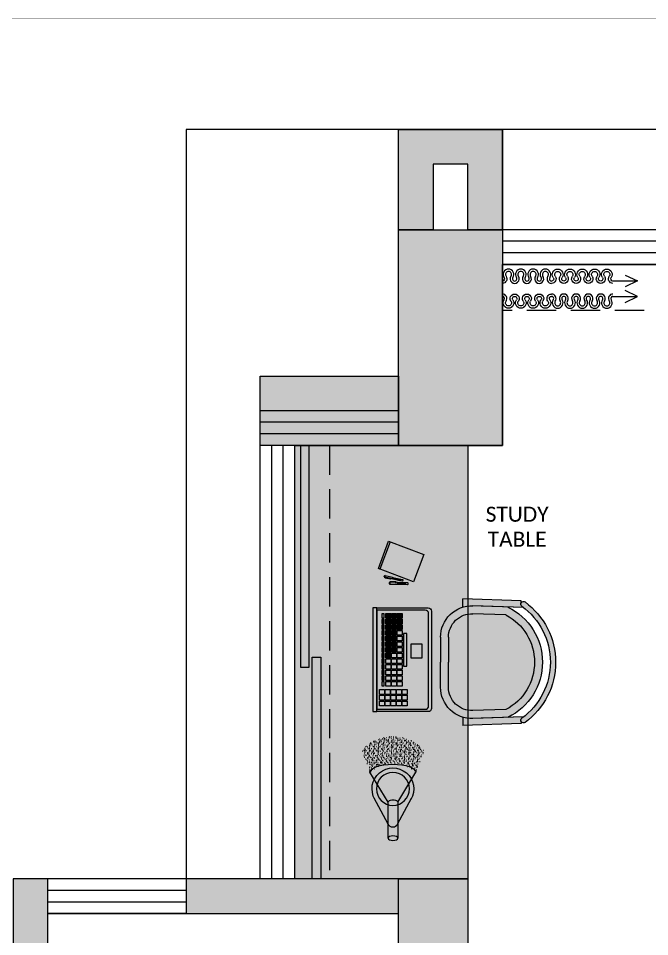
# Model space of a CAD drawing. Header units: millimetres. Extents: x 307301 to 459443, y -2888111 to -2805601.
# Drawn here: x 321456 to 324192, y -2809583 to -2805601 of the extents above; entities that cross this region are included whole.
import ezdxf

# ---------------------------------------------------------------- set-up
doc = ezdxf.new("R2010")
doc.units = ezdxf.units.MM
doc.header["$LTSCALE"] = 10
doc.header["$MEASUREMENT"] = 0
doc.linetypes.add('DASHED', pattern=[19.05, 12.7, -6.35])
doc.linetypes.add('HIDDEN', pattern=[9.525, 6.35, -3.175])
for name, color, linetype in [('BMA  furniture', 6, 'Continuous'), ('COL', 2, 'Continuous'), ('Furniture - Plan', 3, 'Continuous'), ('HATCH', 252, 'Continuous'), ('MCPL-BEAM', 2, 'DASHED'), ('PDA FURNITURE', 6, 'Continuous'), ('WALL - PDA', 1, 'Continuous')]:
    doc.layers.add(name, color=color, linetype=linetype)
for name, color, linetype, lineweight in [('Bma-Furniture Hatch', 6, 'Continuous', 9), ('COLUMN HATCH', 252, 'Continuous', 5), ('ELEV', 143, 'Continuous', 9), ('HATCH WALL', 8, 'Continuous', 0), ('TEXT', 6, 'Continuous', 5), ('WIN', 5, 'Continuous', 9)]:
    doc.layers.add(name, color=color, linetype=linetype, lineweight=lineweight)
doc.styles.add('ARIALNARROW', font='calibri.ttf')

# ---------------------------------------------------------------- blocks, each defined once
blk = doc.blocks.new('A$C9a3b0c70')
at = {"layer": 'COLUMN HATCH'}
h = blk.add_hatch(color=252, dxfattribs=at)
h.dxf.hatch_style = 1
h.paths.add_polyline_path([(18799.9, 26757.3), (18349.9, 26757.3), (18349.9, 25822.3), (18799.9, 25822.3)])
h.paths.add_polyline_path([(18649.9, 23942.3), (18349.9, 23942.3), (18349.9, 22692.3), (18649.9, 22692.3)])
h.paths.add_polyline_path([(18649.9, 21942.3), (18349.9, 21942.3), (18349.9, 19392.3), (18649.9, 19392.3)])
at = {"layer": 'HATCH WALL'}
for points in [[(18350, 26757.3), (18350, 27192.3), (18800, 27192.3), (18800, 26757.3), (18650, 26757.3), (18650, 27041.3), (18500, 27041.3), (18500, 26757.3)], [(18350, 25822.3), (17750, 25822.3), (17750, 26122.3), (18350, 26122.3)], [(16679.9, 23942.3), (16679.9, 21352.3), (16349.9, 21352.3), (16349.9, 21202.3), (16829.9, 21202.3), (16829.9, 23942.3)]]:
    blk.add_hatch(color=7, dxfattribs=at).paths.add_polyline_path(points)
at = {"layer": 'COL'}
for points in [[(18349.9, 26757.3), (18799.9, 26757.3), (18799.9, 25822.3), (18349.9, 25822.3)], [(18349.9, 23942.3), (18649.9, 23942.3), (18649.9, 22692.3), (18349.9, 22692.3)]]:
    blk.add_lwpolyline(points, close=True, dxfattribs=at)
at = {"layer": 'MCPL-BEAM', "color": 2, "linetype": 'DASHED', "ltscale": 10}
for p, q in [((18350.2, 26757.3), (18350.2, 27192.3)), ((18800.2, 26757.3), (18800.2, 27192.3))]:
    blk.add_line(p, q, dxfattribs=at)
at = {"layer": 'WALL - PDA'}
for points in [[(18350, 26757.3), (18350, 27192.3), (18800, 27192.3), (18800, 26757.3), (18650, 26757.3), (18650, 27041.3), (18500, 27041.3), (18500, 26757.3)], [(18350, 25822.3), (17750, 25822.3), (17750, 26122.3), (18350, 26122.3)], [(16679.9, 23942.3), (16679.9, 21352.3), (16349.9, 21352.3), (16349.9, 21202.3), (16829.9, 21202.3), (16829.9, 23942.3)]]:
    blk.add_lwpolyline(points, close=True, dxfattribs=at)
blk = doc.blocks.new('A$C3F2B00B6')
at = {"color": 3}
for p, q in [((0, 119), (0, 0)), ((-29, 59.8), (0, 0)), ((0, 0), (29, 59.8))]:
    blk.add_line(p, q, dxfattribs=at)
at = {"color": 3, "extrusion": (0, 0, -1)}
for centre, major_axis, start_param, end_param in [((-31.5, 624.7), (18.4, 18.4), 3.927048, 6.113388), ((-31.5, 624.7), (-18.4, 18.4), 3.311504, 5.497844), ((-31.5, 624.7), (10.3, 10.3), 3.927048, 6.113388), ((-31.5, 624.7), (10.3, 10.3), 1.740708, 3.927048), ((-31.5, 565.2), (-18.4, 18.4), 5.49773, 7.68407), ((-31.5, 565.2), (-10.3, 10.3), 5.49773, 7.68407), ((-10.4, 595), (15.4, 15.4), -1.400999, 2.971681), ((-10.4, 595), (7.38, 7.38), -1.400999, 2.971681), ((-31.5, 565.2), (-18.4, 18.4), 3.31139, 5.49773), ((-31.5, 565.2), (10.3, 10.3), 1.740594, 3.926934), ((-10.4, 535.5), (-15.4, 15.4), 0.169798, 4.542478), ((-10.4, 535.5), (-7.38, 7.38), 0.169798, 4.542478), ((-31.5, 505.7), (-18.4, 18.4), 5.49773, 7.68407), ((-31.5, 505.7), (18.4, 18.4), 1.740594, 3.926934), ((-31.5, 505.7), (-10.3, 10.3), 5.49773, 7.68407), ((-31.5, 505.7), (-10.3, 10.3), 3.31139, 5.49773), ((-10.4, 476), (-15.4, 15.4), 0.169798, 4.542478), ((-31.5, 446.2), (-18.4, 18.4), 5.49773, 7.68407), ((-31.5, 446.2), (-18.4, 18.4), 3.31139, 5.49773), ((-31.5, 446.2), (-10.3, 10.3), 5.49773, 7.68407), ((-31.5, 446.2), (10.3, 10.3), 1.740594, 3.926934), ((-10.4, 476), (7.38, 7.38), -1.400999, 2.971681), ((-10.4, 416.5), (-15.4, 15.4), 0.169798, 2.356138), ((-10.4, 416.5), (7.38, 7.38), -1.400999, 0.785341)]:
    blk.add_ellipse(centre, major_axis=major_axis, ratio=1, start_param=start_param, end_param=end_param, dxfattribs=at)
at = {"color": 3}
for centre, major_axis, start_param, end_param in [((-10.4, 654.5), (-15.4, 15.4), 1.740594, 3.926934), ((-10.4, 654.5), (-7.38, 7.38), 1.740594, 3.926934), ((-31.5, 386.7), (18.4, 18.4), 0.169798, 2.356138), ((-31.5, 386.7), (10.3, 10.3), 0.169798, 2.356138), ((-10.4, 416.5), (15.4, 15.4), 3.31139, 5.49773), ((-10.4, 416.5), (-7.38, 7.38), 1.740594, 3.926934), ((-31.5, 386.7), (18.4, 18.4), 2.356138, 4.542478), ((-31.5, 386.7), (10.3, 10.3), 2.356138, 4.542478), ((-10.4, 357), (15.4, 15.4), 3.31139, 7.68407), ((-10.4, 357), (7.38, 7.38), 3.31139, 7.68407), ((-31.5, 327.2), (-18.4, 18.4), -1.400999, 0.785341), ((-31.5, 327.2), (18.4, 18.4), 2.356138, 4.542478), ((-31.5, 327.2), (10.3, 10.3), 0.169798, 2.356138), ((-31.5, 327.2), (10.3, 10.3), 2.356138, 4.542478), ((-10.4, 297.5), (15.4, 15.4), 3.31139, 7.68407), ((-31.5, 267.7), (18.4, 18.4), 0.169798, 2.356138), ((-31.5, 267.7), (-18.4, 18.4), 0.785341, 2.971681), ((-31.5, 267.7), (-10.3, 10.3), -1.400999, 0.785341), ((-31.5, 267.7), (-10.3, 10.3), 0.785341, 2.971681), ((-10.4, 297.5), (-7.38, 7.38), 1.740594, 6.113274), ((-31.5, 208.2), (18.4, 18.4), 0.169911, 2.356251), ((-31.5, 208.2), (10.3, 10.3), 0.169911, 2.356251), ((-10.4, 238), (-15.4, 15.4), 1.740594, 6.113274), ((-10.4, 238), (-7.38, 7.38), 1.740594, 6.113274), ((-31.5, 208.2), (-18.4, 18.4), 0.785455, 2.971795), ((-31.5, 208.2), (-10.3, 10.3), 0.785455, 2.971795), ((-10.4, 178.5), (15.4, 15.4), 3.311504, 7.684184), ((-10.4, 178.5), (7.38, 7.38), 3.311504, 7.684184), ((-31.5, 148.7), (-18.4, 18.4), -1.400885, 0.785455), ((-31.5, 148.7), (18.4, 18.4), 2.356251, 4.542591), ((-31.5, 148.7), (10.3, 10.3), 0.169911, 2.356251), ((-31.5, 148.7), (10.3, 10.3), 2.356251, 4.542591), ((-10.4, 119), (-15.4, 15.4), 3.926991, 6.113388), ((-10.4, 119), (7.38, 7.38), 5.497787, 7.684184)]:
    blk.add_ellipse(centre, major_axis=major_axis, ratio=1, start_param=start_param, end_param=end_param, dxfattribs=at)
blk = doc.blocks.new('rrr')
at = {"color": 6, "ltscale": 5}
for p, q in [((-30741.8, -112867), (-30462.5, -112857.3)), ((-30462.5, -112897.4), (-30462.5, -112857.3)), ((-30753.9, -112899.4), (-30511.2, -112891)), ((-30753.9, -112899.4), (-30550.5, -112892.4)), ((-30741.5, -112877), (-30741.8, -112867)), ((-30668.8, -112934.5), (-30508.8, -112929)), ((-30394, -113041), (-30394, -113160.7)), ((-30356, -113041), (-30356, -113160.7)), ((-30394, -113280.4), (-30394, -113160.7)), ((-30356, -113280.4), (-30356, -113160.7)), ((-30668.8, -113386.9), (-30508.8, -113392.4)), ((-30753.9, -113421.9), (-30511.2, -113430.3)), ((-30753.9, -113421.9), (-30550.5, -113429)), ((-30462.5, -113423.9), (-30462.5, -113464)), ((-30741.5, -113444.4), (-30741.8, -113454.4)), ((-30741.8, -113454.4), (-30462.5, -113464))]:
    blk.add_line(p, q, dxfattribs=at)
for centre, radius, start, end in [((-30549.6, -113160.7), 356.7, 126.1477, 180), ((-30549.6, -113160.7), 331.7, 126.1477, 180), ((-30549.6, -113160.7), 293.7, 116.0342, 180), ((-30752.6, -112882.8), 12.5, 306.1477, 126.1477), ((-30506, -113041), 150, 0, 91.9784), ((-30549.6, -113160.7), 255.7, 117.7889, 180), ((-30506, -113041), 112, 0, 91.9784), ((-30549.6, -113160.7), 356.7, 180, 233.8523), ((-30549.6, -113160.7), 331.7, 180, 233.8523), ((-30549.6, -113160.7), 293.7, 180, 243.9658), ((-30549.6, -113160.7), 255.7, 180, 242.2111), ((-30506, -113280.4), 150, 268.0216, 0), ((-30506, -113280.4), 112, 268.0216, 0), ((-30752.6, -113438.6), 12.5, 233.8523, 53.8523)]:
    blk.add_arc(centre, radius, start, end, dxfattribs=at)
blk = doc.blocks.new('xdhfufuft')
at = {"layer": 'BMA  furniture', "ltscale": 5, "true_color": 0xffffff}
h = blk.add_hatch(color=7, dxfattribs=at)
h.dxf.hatch_style = 1
h.paths.add_polyline_path([(1276066.1, -233799, 0.424364), (1276202, -233658.4), (1276196.7, -233506.7, 0.286587), (1275957.5, -233357.3, 0.286584), (1275718.3, -233506.7), (1275714.3, -233622.8), (1275713.1, -233658.4, 0.424364), (1275849, -233799), (1275957.5, -233799)])
h.paths.add_polyline_path([(1276162.6, -233515.5), (1276167.6, -233660.5, -0.421597), (1276066.1, -233764.6), (1275957.5, -233764.6), (1275849, -233764.6, -0.421597), (1275747.5, -233660.5), (1275752.5, -233515.5, -0.278317), (1275957.5, -233391.8, -0.278317)], flags=16)
h.paths.add_polyline_path([(1276200.3, -233446.2, 1), (1276218.6, -233432.8, 0.239397), (1275957.5, -233300.2, 0.239397), (1275696.4, -233432.8, 1), (1275714.7, -233446.2, -0.239397), (1275957.5, -233322.9, -0.239397)])
h = blk.add_hatch(color=7, dxfattribs=at)
h.dxf.hatch_style = 1
h.paths.add_polyline_path([(1275957.5, -233764.6), (1276066.1, -233764.6, 0.421597), (1276167.6, -233660.5), (1276162.6, -233515.5, 0.278317), (1275957.5, -233391.8, 0.278317), (1275752.5, -233515.5), (1275747.5, -233660.5, 0.421597), (1275849, -233764.6)])
h = blk.add_hatch(color=7, dxfattribs=at)
h.dxf.hatch_style = 1
h.paths.add_polyline_path([(1276232.5, -233702.5), (1276223.8, -233449.3), (1276214.7, -233449.6, -0.371469), (1276200.3, -233446.2, 0.008196), (1276194.4, -233438.4), (1276200.7, -233622.8), (1276202, -233658.3, -0.082522), (1276196.2, -233702.5)])
h.paths.add_polyline_path([(1275718.8, -233702.5, -0.08247), (1275713.1, -233658.4), (1275720.7, -233438.4, 0.008196), (1275714.7, -233446.2, -0.371469), (1275700.3, -233449.6), (1275691.3, -233449.3), (1275682.5, -233702.5)])
at = {"layer": 'BMA  furniture', "color": 6, "xscale": 0.9065915941175736, "yscale": 0.9065915941175736, "zscale": 0.9065915941175736, "rotation": 270}
blk.add_blockref('rrr', (1378548, -261319.6), dxfattribs=at)
blk = doc.blocks.new('*U81')
blk.add_lwpolyline([(-9, 5.2), (9, 5.2), (9, -5.2), (-9, -5.2)], close=True)
blk = doc.blocks.new('*U82')
at = {"layer": 'Furniture - Plan', "color": 0, "linetype": 'ByBlock', "lineweight": -2, "transparency": 16777216}
for p in [(0, 0), (24.6, 0), (49.2, 0), (73.8, 0), (98.4, 0), (123, 0), (147.7, 0), (172.3, 0), (196.9, 0), (221.5, 0), (246.1, 0), (270.7, 0), (295.3, 0)]:
    blk.add_blockref('*U81', p, dxfattribs=at)
blk = doc.blocks.new('A$C751520DE')
at = {"ltscale": 5, "true_color": 0x8c8c8c}
h = blk.add_hatch(color=252, dxfattribs=at)
h.dxf.hatch_style = 1
h.paths.add_polyline_path([(88.4, 293.5), (42.6, 293.5), (42.6, 231.4), (88.4, 231.4)], flags=17)
h.paths.add_polyline_path([(105.6, 46), (105.6, 24.9), (126.7, 24.9), (126.7, 46)], flags=17)
h.paths.add_polyline_path([(130.2, 46), (130.2, 24.9), (151.3, 24.9), (151.3, 46)], flags=17)
h.paths.add_polyline_path([(154.9, 46), (154.9, 24.9), (175.9, 24.9), (175.9, 46)], flags=17)
h.paths.add_polyline_path([(179.5, 46), (179.5, 24.9), (200.6, 24.9), (200.6, 46)], flags=17)
h.paths.add_polyline_path([(204.1, 46), (204.1, 24.9), (225.2, 24.9), (225.2, 46)], flags=17)
h.paths.add_polyline_path([(105.6, 70.7), (105.6, 49.6), (126.7, 49.6), (126.7, 70.7)], flags=17)
h.paths.add_polyline_path([(130.2, 70.7), (130.2, 49.6), (151.3, 49.6), (151.3, 70.7)], flags=17)
h.paths.add_polyline_path([(154.9, 70.7), (154.9, 49.6), (175.9, 49.6), (175.9, 70.7)], flags=17)
h.paths.add_polyline_path([(179.5, 70.7), (179.5, 49.6), (200.6, 49.6), (200.6, 70.7)], flags=17)
h.paths.add_polyline_path([(204.1, 70.7), (204.1, 49.6), (225.2, 49.6), (225.2, 70.7)], flags=17)
h.paths.add_polyline_path([(105.6, 95.3), (105.6, 74.2), (126.7, 74.2), (126.7, 95.3)], flags=17)
h.paths.add_polyline_path([(130.2, 95.3), (130.2, 74.2), (151.3, 74.2), (151.3, 95.3)], flags=17)
h.paths.add_polyline_path([(154.9, 95.3), (154.9, 74.2), (175.9, 74.2), (175.9, 95.3)], flags=17)
h.paths.add_polyline_path([(179.5, 95.3), (179.5, 74.2), (200.6, 74.2), (200.6, 95.3)], flags=17)
h.paths.add_polyline_path([(204.1, 95.3), (204.1, 74.2), (225.2, 74.2), (225.2, 95.3)], flags=17)
h.paths.add_polyline_path([(127.2, 130.8), (127.2, 109.7), (148.3, 109.7), (148.3, 130.8)], flags=17)
h.paths.add_polyline_path([(151.8, 130.8), (151.8, 109.7), (172.9, 109.7), (172.9, 130.8)], flags=17)
h.paths.add_polyline_path([(176.4, 130.8), (176.4, 109.7), (197.5, 109.7), (197.5, 130.8)], flags=17)
h.paths.add_polyline_path([(127.2, 155.4), (127.2, 134.3), (148.3, 134.3), (148.3, 155.4)], flags=17)
h.paths.add_polyline_path([(151.8, 155.4), (151.8, 134.3), (172.9, 134.3), (172.9, 155.4)], flags=17)
h.paths.add_polyline_path([(176.4, 155.4), (176.4, 134.3), (197.5, 134.3), (197.5, 155.4)], flags=17)
h.paths.add_polyline_path([(127.2, 180), (127.2, 158.9), (148.3, 158.9), (148.3, 180)], flags=17)
h.paths.add_polyline_path([(151.8, 180), (151.8, 158.9), (172.9, 158.9), (172.9, 180)], flags=17)
h.paths.add_polyline_path([(176.4, 180), (176.4, 158.9), (197.5, 158.9), (197.5, 180)], flags=17)
h.paths.add_polyline_path([(127.2, 204.6), (127.2, 183.5), (148.3, 183.5), (148.3, 204.6)], flags=17)
h.paths.add_polyline_path([(151.8, 204.6), (151.8, 183.5), (172.9, 183.5), (172.9, 204.6)], flags=17)
h.paths.add_polyline_path([(176.4, 204.6), (176.4, 183.5), (197.5, 183.5), (197.5, 204.6)], flags=17)
h.paths.add_polyline_path([(127.2, 229.2), (127.2, 208.1), (148.3, 208.1), (148.3, 229.2)], flags=17)
h.paths.add_polyline_path([(151.8, 229.2), (151.8, 208.1), (172.9, 208.1), (172.9, 229.2)], flags=17)
h.paths.add_polyline_path([(176.4, 229.2), (176.4, 208.1), (197.5, 208.1), (197.5, 229.2)], flags=17)
h.paths.add_polyline_path([(127.2, 253.8), (127.2, 232.7), (148.3, 232.7), (148.3, 253.8)], flags=17)
h.paths.add_polyline_path([(151.8, 253.8), (151.8, 232.7), (172.9, 232.7), (172.9, 253.8)], flags=17)
h.paths.add_polyline_path([(176.4, 253.8), (176.4, 232.7), (197.5, 232.7), (197.5, 253.8)], flags=17)
h.paths.add_polyline_path([(127.2, 278.4), (127.2, 257.3), (148.3, 257.3), (148.3, 278.4)], flags=17)
h.paths.add_polyline_path([(151.8, 278.4), (151.8, 257.3), (172.9, 257.3), (172.9, 278.4)], flags=17)
h.paths.add_polyline_path([(127.2, 303), (127.2, 281.9), (148.3, 281.9), (148.3, 303)], flags=17)
h.paths.add_polyline_path([(151.8, 303), (151.8, 281.9), (172.9, 281.9), (172.9, 303)], flags=17)
h.paths.add_polyline_path([(127.2, 327.6), (127.2, 306.6), (148.3, 306.6), (148.3, 327.6)], flags=17)
h.paths.add_polyline_path([(151.8, 327.6), (151.8, 306.6), (172.9, 306.6), (172.9, 327.6)], flags=17)
h.paths.add_polyline_path([(127.2, 352.3), (127.2, 331.2), (148.3, 331.2), (148.3, 352.3)], flags=17)
h.paths.add_polyline_path([(151.8, 352.3), (151.8, 331.2), (172.9, 331.2), (172.9, 352.3)], flags=17)
h.paths.add_polyline_path([(127.2, 376.9), (127.2, 355.8), (148.3, 355.8), (148.3, 376.9)], flags=17)
h.paths.add_polyline_path([(127.2, 401.5), (127.2, 380.4), (148.3, 380.4), (148.3, 401.5)], flags=17)
h.paths.add_polyline_path([(127.2, 426.1), (127.2, 405), (148.3, 405), (148.3, 426.1)], flags=17)
h.paths.add_polyline_path([(121.2, 339.4), (121.2, 196.4), (107.4, 196.4), (107.4, 339.4)], flags=17)
edge = h.paths.add_edge_path()
edge.add_arc((235.7, 435.9), 14.1, 84.4291, 90)
edge.add_line((235.7, 450), (14.1, 450))
edge.add_arc((14.1, 435.9), 14.1, 90, 180)
edge.add_line((0, 435.9), (0, 14.1))
edge.add_arc((14.1, 14.1), 14.1, 180, 270)
edge.add_line((14.1, 0), (235.7, 0))
edge.add_arc((235.7, 14.1), 14.1, 270, 275.5709)
h = blk.add_hatch(color=252, dxfattribs=at)
h.dxf.hatch_style = 1
h.paths.add_polyline_path([(0, 14.1, 0.414214), (14.1, 0), (235.7, 0, 0.024312), (237.1, 0.1), (237.1, 10), (27, 10, -0.414214), (12.7, 24.3), (12.7, 425.7, -0.414214), (27, 440), (237.1, 440), (237.1, 449.9, 0.024312), (235.7, 450), (14.1, 450, 0.414214), (0, 435.9)])
h = blk.add_hatch(color=252, dxfattribs=at)
h.dxf.hatch_style = 1
h.paths.add_polyline_path([(88.4, 293.5), (42.6, 293.5), (42.6, 231.4), (88.4, 231.4)], flags=16)
h.paths.add_polyline_path([(105.6, 46), (105.6, 24.9), (126.7, 24.9), (126.7, 46)], flags=16)
h.paths.add_polyline_path([(130.2, 46), (130.2, 24.9), (151.3, 24.9), (151.3, 46)], flags=16)
h.paths.add_polyline_path([(154.9, 46), (154.9, 24.9), (175.9, 24.9), (175.9, 46)], flags=16)
h.paths.add_polyline_path([(179.5, 46), (179.5, 24.9), (200.6, 24.9), (200.6, 46)], flags=16)
h.paths.add_polyline_path([(204.1, 46), (204.1, 24.9), (225.2, 24.9), (225.2, 46)], flags=16)
h.paths.add_polyline_path([(105.6, 70.7), (105.6, 49.6), (126.7, 49.6), (126.7, 70.7)], flags=16)
h.paths.add_polyline_path([(130.2, 70.7), (130.2, 49.6), (151.3, 49.6), (151.3, 70.7)], flags=16)
h.paths.add_polyline_path([(154.9, 70.7), (154.9, 49.6), (175.9, 49.6), (175.9, 70.7)], flags=16)
h.paths.add_polyline_path([(179.5, 70.7), (179.5, 49.6), (200.6, 49.6), (200.6, 70.7)], flags=16)
h.paths.add_polyline_path([(204.1, 70.7), (204.1, 49.6), (225.2, 49.6), (225.2, 70.7)], flags=16)
h.paths.add_polyline_path([(105.6, 95.3), (105.6, 74.2), (126.7, 74.2), (126.7, 95.3)], flags=16)
h.paths.add_polyline_path([(130.2, 95.3), (130.2, 74.2), (151.3, 74.2), (151.3, 95.3)], flags=16)
h.paths.add_polyline_path([(154.9, 95.3), (154.9, 74.2), (175.9, 74.2), (175.9, 95.3)], flags=16)
h.paths.add_polyline_path([(179.5, 95.3), (179.5, 74.2), (200.6, 74.2), (200.6, 95.3)], flags=16)
h.paths.add_polyline_path([(204.1, 95.3), (204.1, 74.2), (225.2, 74.2), (225.2, 95.3)], flags=16)
h.paths.add_polyline_path([(127.2, 130.8), (127.2, 109.7), (148.3, 109.7), (148.3, 130.8)], flags=16)
h.paths.add_polyline_path([(151.8, 130.8), (151.8, 109.7), (172.9, 109.7), (172.9, 130.8)], flags=16)
h.paths.add_polyline_path([(176.4, 130.8), (176.4, 109.7), (197.5, 109.7), (197.5, 130.8)], flags=16)
h.paths.add_polyline_path([(127.2, 155.4), (127.2, 134.3), (148.3, 134.3), (148.3, 155.4)], flags=16)
h.paths.add_polyline_path([(151.8, 155.4), (151.8, 134.3), (172.9, 134.3), (172.9, 155.4)], flags=16)
h.paths.add_polyline_path([(176.4, 155.4), (176.4, 134.3), (197.5, 134.3), (197.5, 155.4)], flags=16)
h.paths.add_polyline_path([(127.2, 180), (127.2, 158.9), (148.3, 158.9), (148.3, 180)], flags=16)
h.paths.add_polyline_path([(151.8, 180), (151.8, 158.9), (172.9, 158.9), (172.9, 180)], flags=16)
h.paths.add_polyline_path([(176.4, 180), (176.4, 158.9), (197.5, 158.9), (197.5, 180)], flags=16)
h.paths.add_polyline_path([(127.2, 204.6), (127.2, 183.5), (148.3, 183.5), (148.3, 204.6)], flags=16)
h.paths.add_polyline_path([(151.8, 204.6), (151.8, 183.5), (172.9, 183.5), (172.9, 204.6)], flags=16)
h.paths.add_polyline_path([(176.4, 204.6), (176.4, 183.5), (197.5, 183.5), (197.5, 204.6)], flags=16)
h.paths.add_polyline_path([(127.2, 229.2), (127.2, 208.1), (148.3, 208.1), (148.3, 229.2)], flags=16)
h.paths.add_polyline_path([(151.8, 229.2), (151.8, 208.1), (172.9, 208.1), (172.9, 229.2)], flags=16)
h.paths.add_polyline_path([(176.4, 229.2), (176.4, 208.1), (197.5, 208.1), (197.5, 229.2)], flags=16)
h.paths.add_polyline_path([(127.2, 253.8), (127.2, 232.7), (148.3, 232.7), (148.3, 253.8)], flags=16)
h.paths.add_polyline_path([(151.8, 253.8), (151.8, 232.7), (172.9, 232.7), (172.9, 253.8)], flags=16)
h.paths.add_polyline_path([(176.4, 253.8), (176.4, 232.7), (197.5, 232.7), (197.5, 253.8)], flags=16)
h.paths.add_polyline_path([(127.2, 278.4), (127.2, 257.3), (148.3, 257.3), (148.3, 278.4)], flags=16)
h.paths.add_polyline_path([(151.8, 278.4), (151.8, 257.3), (172.9, 257.3), (172.9, 278.4)], flags=16)
h.paths.add_polyline_path([(127.2, 303), (127.2, 281.9), (148.3, 281.9), (148.3, 303)], flags=16)
h.paths.add_polyline_path([(151.8, 303), (151.8, 281.9), (172.9, 281.9), (172.9, 303)], flags=16)
h.paths.add_polyline_path([(127.2, 327.6), (127.2, 306.6), (148.3, 306.6), (148.3, 327.6)], flags=16)
h.paths.add_polyline_path([(151.8, 327.6), (151.8, 306.6), (172.9, 306.6), (172.9, 327.6)], flags=16)
h.paths.add_polyline_path([(127.2, 352.3), (127.2, 331.2), (148.3, 331.2), (148.3, 352.3)], flags=16)
h.paths.add_polyline_path([(151.8, 352.3), (151.8, 331.2), (172.9, 331.2), (172.9, 352.3)], flags=16)
h.paths.add_polyline_path([(127.2, 376.9), (127.2, 355.8), (148.3, 355.8), (148.3, 376.9)], flags=16)
h.paths.add_polyline_path([(127.2, 401.5), (127.2, 380.4), (148.3, 380.4), (148.3, 401.5)], flags=16)
h.paths.add_polyline_path([(127.2, 426.1), (127.2, 405), (148.3, 405), (148.3, 426.1)], flags=16)
h.paths.add_polyline_path([(121.2, 339.4), (121.2, 196.4), (107.4, 196.4), (107.4, 339.4)], flags=16)
edge = h.paths.add_edge_path()
edge.add_line((237.1, 440), (237.1, 10))
edge.add_line((237.1, 10), (27, 10))
edge.add_arc((27, 24.3), 14.3, 180, 270, ccw=False)
edge.add_line((12.7, 24.3), (12.7, 425.7))
edge.add_arc((27, 425.7), 14.3, 90, 180, ccw=False)
edge.add_line((27, 440), (237.1, 440))
at = {"ltscale": 5, "true_color": 0x3d3d3d}
h = blk.add_hatch(color=250, dxfattribs=at)
h.dxf.hatch_style = 1
h.paths.add_polyline_path([(237.1, 450), (254.6, 450), (254.6, 0), (237.1, 0)])
h.paths.add_polyline_path([(204.1, 70.7), (204.1, 49.6), (225.2, 49.6), (225.2, 70.7)])
h.paths.add_polyline_path([(204.1, 95.3), (204.1, 74.2), (225.2, 74.2), (225.2, 95.3)])
h.paths.add_polyline_path([(176.4, 180), (176.4, 158.9), (197.5, 158.9), (197.5, 180)])
h.paths.add_polyline_path([(176.4, 204.6), (176.4, 183.5), (197.5, 183.5), (197.5, 204.6)])
h.paths.add_polyline_path([(176.4, 229.2), (176.4, 208.1), (197.5, 208.1), (197.5, 229.2)])
h.paths.add_polyline_path([(176.4, 253.8), (176.4, 232.7), (197.5, 232.7), (197.5, 253.8)])
h.paths.add_polyline_path([(151.8, 278.4), (151.8, 257.3), (172.9, 257.3), (172.9, 278.4)])
h.paths.add_polyline_path([(151.8, 303), (151.8, 281.9), (172.9, 281.9), (172.9, 303)])
h.paths.add_polyline_path([(151.8, 327.6), (151.8, 306.6), (172.9, 306.6), (172.9, 327.6)])
h.paths.add_polyline_path([(151.8, 352.3), (151.8, 331.2), (172.9, 331.2), (172.9, 352.3)])
h.paths.add_polyline_path([(127.2, 376.9), (127.2, 355.8), (148.3, 355.8), (148.3, 376.9)])
h.paths.add_polyline_path([(127.2, 401.5), (127.2, 380.4), (148.3, 380.4), (148.3, 401.5)])
h.paths.add_polyline_path([(127.2, 426.1), (127.2, 405), (148.3, 405), (148.3, 426.1)])
at = {"ltscale": 5, "true_color": 0x8c8c8c}
h = blk.add_hatch(color=252, dxfattribs=at)
h.dxf.hatch_style = 1
h.paths.add_polyline_path([(127.2, 426.1), (127.2, 405), (148.3, 405), (148.3, 426.1)])
h.paths.add_polyline_path([(151.8, 426.1), (151.8, 405), (172.9, 405), (172.9, 426.1)])
h = blk.add_hatch(color=252, dxfattribs=at)
h.dxf.hatch_style = 1
h.paths.add_polyline_path([(127.2, 401.5), (127.2, 380.4), (148.3, 380.4), (148.3, 401.5)])
h.paths.add_polyline_path([(151.8, 401.5), (151.8, 380.4), (172.9, 380.4), (172.9, 401.5)])
h = blk.add_hatch(color=252, dxfattribs=at)
h.dxf.hatch_style = 1
h.paths.add_polyline_path([(176.4, 426.1), (176.4, 405), (197.5, 405), (197.5, 426.1)])
h = blk.add_hatch(color=252, dxfattribs=at)
h.dxf.hatch_style = 1
h.paths.add_polyline_path([(176.4, 401.5), (176.4, 380.4), (197.5, 380.4), (197.5, 401.5)])
h = blk.add_hatch(color=252, dxfattribs=at)
h.dxf.hatch_style = 1
h.paths.add_polyline_path([(215.9, 424.5), (215.9, 406.6), (205.5, 406.6), (205.5, 424.5)])
h.paths.add_polyline_path([(215.9, 399.9), (215.9, 382), (205.5, 382), (205.5, 399.9)])
h.paths.add_polyline_path([(215.9, 375.3), (215.9, 357.4), (205.5, 357.4), (205.5, 375.3)])
h.paths.add_polyline_path([(215.9, 350.7), (215.9, 332.7), (205.5, 332.7), (205.5, 350.7)])
h.paths.add_polyline_path([(215.9, 326.1), (215.9, 308.1), (205.5, 308.1), (205.5, 326.1)])
h.paths.add_polyline_path([(215.9, 301.5), (215.9, 283.5), (205.5, 283.5), (205.5, 301.5)])
h.paths.add_polyline_path([(215.9, 276.9), (215.9, 258.9), (205.5, 258.9), (205.5, 276.9)])
h.paths.add_polyline_path([(215.9, 252.2), (215.9, 234.3), (205.5, 234.3), (205.5, 252.2)])
h.paths.add_polyline_path([(215.9, 227.6), (215.9, 209.7), (205.5, 209.7), (205.5, 227.6)])
h.paths.add_polyline_path([(215.9, 203), (215.9, 185.1), (205.5, 185.1), (205.5, 203)])
h.paths.add_polyline_path([(215.9, 178.4), (215.9, 160.5), (205.5, 160.5), (205.5, 178.4)])
h.paths.add_polyline_path([(215.9, 153.8), (215.9, 135.9), (205.5, 135.9), (205.5, 153.8)])
h.paths.add_polyline_path([(215.9, 129.2), (215.9, 111.3), (205.5, 111.3), (205.5, 129.2)])
h = blk.add_hatch(color=252, dxfattribs=at)
h.dxf.hatch_style = 1
h.paths.add_polyline_path([(215.9, 399.9), (215.9, 382), (205.5, 382), (205.5, 399.9)], flags=17)
h = blk.add_hatch(color=252, dxfattribs=at)
h.dxf.hatch_style = 1
h.paths.add_polyline_path([(151.8, 352.3), (151.8, 331.2), (172.9, 331.2), (172.9, 352.3)])
h.paths.add_polyline_path([(127.2, 376.9), (127.2, 355.8), (148.3, 355.8), (148.3, 376.9)])
h.paths.add_polyline_path([(151.8, 376.9), (151.8, 355.8), (172.9, 355.8), (172.9, 376.9)])
h = blk.add_hatch(color=252, dxfattribs=at)
h.dxf.hatch_style = 1
h.paths.add_polyline_path([(176.4, 376.9), (176.4, 355.8), (197.5, 355.8), (197.5, 376.9)])
h = blk.add_hatch(color=252, dxfattribs=at)
h.dxf.hatch_style = 1
h.paths.add_polyline_path([(215.9, 375.3), (215.9, 357.4), (205.5, 357.4), (205.5, 375.3)], flags=17)
h = blk.add_hatch(color=252, dxfattribs=at)
h.dxf.hatch_style = 1
h.paths.add_polyline_path([(151.8, 352.3), (151.8, 331.2), (172.9, 331.2), (172.9, 352.3)])
h.paths.add_polyline_path([(176.4, 352.3), (176.4, 331.2), (197.5, 331.2), (197.5, 352.3)])
h = blk.add_hatch(color=252, dxfattribs=at)
h.dxf.hatch_style = 1
h.paths.add_polyline_path([(151.8, 327.6), (151.8, 306.6), (172.9, 306.6), (172.9, 327.6)])
h.paths.add_polyline_path([(176.4, 327.6), (176.4, 306.6), (197.5, 306.6), (197.5, 327.6)])
h = blk.add_hatch(color=252, dxfattribs=at)
h.dxf.hatch_style = 1
h.paths.add_polyline_path([(215.9, 350.7), (215.9, 332.7), (205.5, 332.7), (205.5, 350.7)], flags=17)
h = blk.add_hatch(color=252, dxfattribs=at)
h.dxf.hatch_style = 1
h.paths.add_polyline_path([(215.9, 326.1), (215.9, 308.1), (205.5, 308.1), (205.5, 326.1)], flags=17)
h = blk.add_hatch(color=252, dxfattribs=at)
h.dxf.hatch_style = 1
h.paths.add_polyline_path([(151.8, 303), (151.8, 281.9), (172.9, 281.9), (172.9, 303)])
h.paths.add_polyline_path([(176.4, 303), (176.4, 281.9), (197.5, 281.9), (197.5, 303)])
h = blk.add_hatch(color=252, dxfattribs=at)
h.dxf.hatch_style = 1
h.paths.add_polyline_path([(215.9, 301.5), (215.9, 283.5), (205.5, 283.5), (205.5, 301.5)], flags=17)
h = blk.add_hatch(color=252, dxfattribs=at)
h.dxf.hatch_style = 1
h.paths.add_polyline_path([(176.4, 253.8), (176.4, 232.7), (197.5, 232.7), (197.5, 253.8)])
h.paths.add_polyline_path([(151.8, 278.4), (151.8, 257.3), (172.9, 257.3), (172.9, 278.4)])
h.paths.add_polyline_path([(176.4, 278.4), (176.4, 257.3), (197.5, 257.3), (197.5, 278.4)])
h = blk.add_hatch(color=252, dxfattribs=at)
h.dxf.hatch_style = 1
h.paths.add_polyline_path([(215.9, 276.9), (215.9, 258.9), (205.5, 258.9), (205.5, 276.9)], flags=17)
h = blk.add_hatch(color=252, dxfattribs=at)
h.dxf.hatch_style = 1
h.paths.add_polyline_path([(215.9, 252.2), (215.9, 234.3), (205.5, 234.3), (205.5, 252.2)], flags=17)
h = blk.add_hatch(color=252, dxfattribs=at)
h.dxf.hatch_style = 1
h.paths.add_polyline_path([(215.9, 227.6), (215.9, 209.7), (205.5, 209.7), (205.5, 227.6)], flags=17)
h = blk.add_hatch(color=252, dxfattribs=at)
h.dxf.hatch_style = 1
h.paths.add_polyline_path([(215.9, 203), (215.9, 185.1), (205.5, 185.1), (205.5, 203)], flags=17)
h = blk.add_hatch(color=252, dxfattribs=at)
h.dxf.hatch_style = 1
h.paths.add_polyline_path([(215.9, 178.4), (215.9, 160.5), (205.5, 160.5), (205.5, 178.4)], flags=17)
h = blk.add_hatch(color=252, dxfattribs=at)
h.dxf.hatch_style = 1
h.paths.add_polyline_path([(215.9, 153.8), (215.9, 135.9), (205.5, 135.9), (205.5, 153.8)], flags=17)
at = {"layer": 'Furniture - Plan'}
blk.add_lwpolyline([(237.1, 449.9, 0.024312), (235.7, 450), (14.1, 450, 0.414214), (0, 435.9), (0, 14.1, 0.414214), (14.1, 0), (235.7, 0, 0.024312), (237.1, 0.1, 0.024312)], format="xyb", dxfattribs=at)
blk.add_lwpolyline([(237.1, 440), (237.1, 10), (27, 10, -0.414214), (12.7, 24.3), (12.7, 425.7, -0.414214), (27, 440)], format="xyb", close=True, dxfattribs=at)
at = {"layer": 'Furniture - Plan', "ltscale": 5}
blk.add_lwpolyline([(237.1, 450), (254.6, 450), (254.6, 0), (237.1, 0)], close=True, dxfattribs=at)
at = {"layer": 'Furniture - Plan'}
for points in [[(127.2, 426.1), (127.2, 405), (148.3, 405), (148.3, 426.1)], [(127.2, 401.5), (127.2, 380.4), (148.3, 380.4), (148.3, 401.5)], [(151.8, 426.1), (151.8, 405), (172.9, 405), (172.9, 426.1)], [(151.8, 401.5), (151.8, 380.4), (172.9, 380.4), (172.9, 401.5)], [(176.4, 426.1), (176.4, 405), (197.5, 405), (197.5, 426.1)], [(176.4, 401.5), (176.4, 380.4), (197.5, 380.4), (197.5, 401.5)], [(127.2, 376.9), (127.2, 355.8), (148.3, 355.8), (148.3, 376.9)], [(151.8, 376.9), (151.8, 355.8), (172.9, 355.8), (172.9, 376.9)], [(176.4, 376.9), (176.4, 355.8), (197.5, 355.8), (197.5, 376.9)], [(121.2, 339.4), (121.2, 196.4), (107.4, 196.4), (107.4, 339.4)], [(127.2, 352.3), (127.2, 331.2), (148.3, 331.2), (148.3, 352.3)], [(127.2, 327.6), (127.2, 306.6), (148.3, 306.6), (148.3, 327.6)], [(151.8, 352.3), (151.8, 331.2), (172.9, 331.2), (172.9, 352.3)], [(151.8, 327.6), (151.8, 306.6), (172.9, 306.6), (172.9, 327.6)], [(176.4, 352.3), (176.4, 331.2), (197.5, 331.2), (197.5, 352.3)], [(176.4, 327.6), (176.4, 306.6), (197.5, 306.6), (197.5, 327.6)], [(88.4, 293.5), (42.6, 293.5), (42.6, 231.4), (88.4, 231.4)], [(127.2, 303), (127.2, 281.9), (148.3, 281.9), (148.3, 303)], [(151.8, 303), (151.8, 281.9), (172.9, 281.9), (172.9, 303)], [(176.4, 303), (176.4, 281.9), (197.5, 281.9), (197.5, 303)], [(127.2, 278.4), (127.2, 257.3), (148.3, 257.3), (148.3, 278.4)], [(127.2, 253.8), (127.2, 232.7), (148.3, 232.7), (148.3, 253.8)], [(151.8, 278.4), (151.8, 257.3), (172.9, 257.3), (172.9, 278.4)], [(151.8, 253.8), (151.8, 232.7), (172.9, 232.7), (172.9, 253.8)], [(176.4, 278.4), (176.4, 257.3), (197.5, 257.3), (197.5, 278.4)], [(176.4, 253.8), (176.4, 232.7), (197.5, 232.7), (197.5, 253.8)], [(127.2, 229.2), (127.2, 208.1), (148.3, 208.1), (148.3, 229.2)], [(127.2, 204.6), (127.2, 183.5), (148.3, 183.5), (148.3, 204.6)], [(151.8, 229.2), (151.8, 208.1), (172.9, 208.1), (172.9, 229.2)], [(151.8, 204.6), (151.8, 183.5), (172.9, 183.5), (172.9, 204.6)], [(176.4, 229.2), (176.4, 208.1), (197.5, 208.1), (197.5, 229.2)], [(176.4, 204.6), (176.4, 183.5), (197.5, 183.5), (197.5, 204.6)], [(127.2, 180), (127.2, 158.9), (148.3, 158.9), (148.3, 180)], [(151.8, 180), (151.8, 158.9), (172.9, 158.9), (172.9, 180)], [(176.4, 180), (176.4, 158.9), (197.5, 158.9), (197.5, 180)], [(127.2, 155.4), (127.2, 134.3), (148.3, 134.3), (148.3, 155.4)], [(127.2, 130.8), (127.2, 109.7), (148.3, 109.7), (148.3, 130.8)], [(151.8, 155.4), (151.8, 134.3), (172.9, 134.3), (172.9, 155.4)], [(151.8, 130.8), (151.8, 109.7), (172.9, 109.7), (172.9, 130.8)], [(176.4, 155.4), (176.4, 134.3), (197.5, 134.3), (197.5, 155.4)], [(176.4, 130.8), (176.4, 109.7), (197.5, 109.7), (197.5, 130.8)], [(105.6, 95.3), (105.6, 74.2), (126.7, 74.2), (126.7, 95.3)], [(130.2, 95.3), (130.2, 74.2), (151.3, 74.2), (151.3, 95.3)], [(154.9, 95.3), (154.9, 74.2), (175.9, 74.2), (175.9, 95.3)], [(179.5, 95.3), (179.5, 74.2), (200.6, 74.2), (200.6, 95.3)], [(204.1, 95.3), (204.1, 74.2), (225.2, 74.2), (225.2, 95.3)], [(105.6, 70.7), (105.6, 49.6), (126.7, 49.6), (126.7, 70.7)], [(105.6, 46), (105.6, 24.9), (126.7, 24.9), (126.7, 46)], [(130.2, 70.7), (130.2, 49.6), (151.3, 49.6), (151.3, 70.7)], [(130.2, 46), (130.2, 24.9), (151.3, 24.9), (151.3, 46)], [(154.9, 70.7), (154.9, 49.6), (175.9, 49.6), (175.9, 70.7)], [(154.9, 46), (154.9, 24.9), (175.9, 24.9), (175.9, 46)], [(179.5, 70.7), (179.5, 49.6), (200.6, 49.6), (200.6, 70.7)], [(179.5, 46), (179.5, 24.9), (200.6, 24.9), (200.6, 46)], [(204.1, 70.7), (204.1, 49.6), (225.2, 49.6), (225.2, 70.7)], [(204.1, 46), (204.1, 24.9), (225.2, 24.9), (225.2, 46)]]:
    blk.add_lwpolyline(points, close=True, dxfattribs=at)
at = {"layer": 'Furniture - Plan', "rotation": 270}
blk.add_blockref('*U82', (210.7, 415.5), dxfattribs=at)
blk = doc.blocks.new('A$C2CE66FB7')
at = {"ltscale": 5}
h = blk.add_hatch(color=253, dxfattribs=at)
h.dxf.hatch_style = 1
h.set_gradient(color1=(158, 158, 158), one_color=1, tint=1, name='CYLINDER')
h.paths.add_polyline_path([(60.3, 20, 0.644565), (60.3, -20), (172.9, -80.9, 1.624267), (172.9, 80.9)])
h.paths.add_polyline_path([(285.3, 0, -1), (142.1, 0, -1)], flags=16)
at = {"layer": 'Furniture - Plan', "ltscale": 5, "true_color": 0x454545}
h = blk.add_hatch(color=250, dxfattribs=at)
h.dxf.hatch_style = 1
edge = h.paths.add_edge_path()
edge.add_ellipse((286.2, 0), major_axis=(0, 100), ratio=0.340626, start_angle=270, end_angle=360)
edge.add_line((286.2, 100), (156.3, 21))
edge.add_line((156.3, 21), (156.3, -21))
edge.add_line((156.3, -21), (286.2, -100))
edge.add_ellipse((286.2, 0), major_axis=(0, 100), ratio=0.340626, start_angle=180, end_angle=270)
h = blk.add_hatch(color=250, dxfattribs=at)
h.dxf.hatch_style = 1
h.paths.add_polyline_path([(0, 21), (-0.5, 21), (-0.9, 20.9), (-1.4, 20.8), (-1.8, 20.6), (-2.3, 20.4), (-2.7, 20.1), (-3.2, 19.8), (-3.6, 19.5), (-4, 19.1), (-4.5, 18.7), (-4.9, 18.2), (-5.3, 17.7), (-5.6, 17.1), (-6, 16.5), (-6.4, 15.9), (-6.7, 15.2), (-7, 14.5), (-7.4, 13.8), (-7.7, 13), (-7.9, 12.2), (-8.2, 11.4), (-8.4, 10.5), (-8.7, 9.6), (-8.9, 8.7), (-9, 7.8), (-9.2, 6.9), (-9.3, 5.9), (-9.5, 5), (-9.6, 4), (-9.6, 3), (-9.7, 2), (-9.7, 1), (-9.7, 0), (-9.7, -1), (-9.7, -2), (-9.6, -3), (-9.6, -4), (-9.5, -5), (-9.3, -5.9), (-9.2, -6.9), (-9, -7.8), (-8.9, -8.7), (-8.7, -9.6), (-8.4, -10.5), (-8.2, -11.4), (-7.9, -12.2), (-7.7, -13), (-7.4, -13.8), (-7, -14.5), (-6.7, -15.2), (-6.4, -15.9), (-6, -16.5), (-5.6, -17.1), (-5.3, -17.7), (-4.9, -18.2), (-4.5, -18.7), (-4, -19.1), (-3.6, -19.5), (-3.2, -19.8), (-2.7, -20.1), (-2.3, -20.4), (-1.8, -20.6), (-1.4, -20.8), (-0.9, -20.9), (-0.5, -21), (0, -21), (156.3, -21), (156.3, 21)])
at = {"layer": 'HATCH', "ltscale": 5}
h = blk.add_hatch(dxfattribs=at)
h.set_pattern_fill('AR-SAND', color=40, scale=7.54159, angle=180)
h.set_pattern_definition([(217.5, (941260.037, -9165796.534), (0.475070058, -14.531314204), [0, -11.463216276, 0, -12.820702414, 0, -12.25508319]), (187.5, (941260.037, -9165796.534), (-13.346929693, -21.28346757), [0, -6.184103517, 0, -10.331977828, 0, -3.959334569]), (147.5, (941269.313, -9165796.534), (-23.48558005, -0.04267826), [0, -3.770794828, 0, -13.57486138, 0, -17.72273569]), (137.5, (941269.313, -9165796.534), (-22.670973303, -6.61906896), [0, -1.885397414, 0, -8.899075793, 0, -10.181146035])])
edge = h.paths.add_edge_path()
edge.add_line((382.8, 137), (285.5, 99))
edge.add_arc((179.1, 0), 145.3, -42.9469, 42.9469, ccw=False)
edge.add_line((285.5, -99), (382.8, -137))
edge.add_arc((256.4, 0), 186.4, 312.6831, 407.3124)
at = {"layer": 'BMA  furniture', "ltscale": 3}
for p, q in [((60.3, 20), (172.9, 80.9)), ((60.3, -20), (172.9, -80.9))]:
    blk.add_line(p, q, dxfattribs=at)
for points in [[(156.3, 21), (286.2, 100)], [(156.3, 21), (0, 21)], [(0, -21), (156.3, -21)], [(156.3, -21), (286.2, -100)]]:
    blk.add_lwpolyline(points, dxfattribs=at)
blk.add_circle((213.7, 0), 71.6, dxfattribs=at)
for centre, radius, start, end in [((213.7, 0), 90.6, 239.6881, 120.3119), ((69.3, 0), 21.9, 114.3911, 245.6089)]:
    blk.add_arc(centre, radius, start, end, dxfattribs=at)
for centre, major_axis, ratio, start_param, end_param in [((286.2, 0), (0, 100), 0.340626, 3.141593, 6.283185), ((156.3, 0), (0, -21), 0.463566, 0, 3.141593)]:
    blk.add_ellipse(centre, major_axis=major_axis, ratio=ratio, start_param=start_param, end_param=end_param, dxfattribs=at)
blk.add_ellipse((0, 0), major_axis=(0, -21), ratio=0.463566, dxfattribs=at)
blk = doc.blocks.new('ST')
at = {"layer": 'Bma-Furniture Hatch', "true_color": 0xffffff}
h = blk.add_hatch(color=7, dxfattribs=at)
h.dxf.hatch_style = 1
h.paths.add_polyline_path([(323304.1, -2809332.9), (322554.1, -2809332.9), (322554.1, -2807452.9), (323304.1, -2807452.9)])
at = {"layer": 'PDA FURNITURE'}
for p, q in [((322941.9, -2808022.1), (322942.7, -2808018.7)), ((322945.4, -2808017.7), (322944, -2808024.2)), ((322944.3, -2808024.7), (322945.9, -2808017.4)), ((322976.6, -2808031.9), (322944.3, -2808024.7)), ((322945.9, -2808017.4), (322978.2, -2808024.6)), ((322965.7, -2808053.6), (322965.9, -2808047)), ((322966.3, -2808046.6), (322966.1, -2808054)), ((322999.4, -2808047.6), (322966.3, -2808046.6)), ((322978.4, -2808024.9), (322976.9, -2808031.7)), ((322999.4, -2808054.8), (322999.6, -2808047.8)), ((323014, -2808033), (323012.6, -2808039.5)), ((322963.4, -2808048.5), (322963.3, -2808052)), ((322966.1, -2808054), (322999.2, -2808055)), ((323035.9, -2808055.7), (323036.1, -2808049))]:
    blk.add_line(p, q, dxfattribs=at)
at = {"layer": 'PDA FURNITURE', "elevation": 0}
for points in [[(323304.1, -2809332.9), (322554.1, -2809332.9), (322554.1, -2807452.9), (323304.1, -2807452.9)], [(323113.7, -2807925.9), (323069.3, -2808043.9), (322916.6, -2807986.4), (322961, -2807868.4)], [(322967.9, -2807871), (322923.5, -2807989), (322916.6, -2807986.4), (322961, -2807868.4)]]:
    blk.add_lwpolyline(points, close=True, dxfattribs=at)
for points in [[(322944.7, -2808024.8, 0.414214), (322946.1, -2808027), (322969.2, -2808032.1, 0.414214), (322969.8, -2808031.8), (322969.8, -2808031.8, 0.414214), (322969.4, -2808031.2), (322968.1, -2808030.9, 0.317837), (322967.6, -2808031.1, -0.317837), (322967.4, -2808031.2), (322967.4, -2808031.2, -0.517638), (322967.3, -2808030.9, -0.317837), (322968.2, -2808030.5), (322969.5, -2808030.8, -0.414214), (322970.2, -2808031.9, -0.414214), (322969.1, -2808032.6), (322946, -2808027.4, -0.414214), (322944.3, -2808024.7)], [(322966.7, -2808046.6, -0.414214), (322968.6, -2808044.8), (322992.3, -2808045.5, -0.414214), (322992.7, -2808046), (322992.7, -2808046, -0.414214), (322992.2, -2808046.5), (322990.9, -2808046.4, -0.317837), (322990.5, -2808046.1, 0.317837), (322990.3, -2808045.9), (322990.3, -2808045.9, 0.517638), (322990.1, -2808046.2, 0.317837), (322990.9, -2808046.9), (322992.2, -2808046.9, 0.414214), (322993.2, -2808046, 0.414214), (322992.3, -2808045.1), (322968.7, -2808044.4, 0.414214), (322966.3, -2808046.6)], [(322978.4, -2808025), (323021.3, -2808034.6, -0.414214), (323023.4, -2808037.9), (323023.2, -2808039, -0.414214), (323019.8, -2808041.1), (322976.9, -2808031.6)], [(322999.4, -2808054.6), (323043.4, -2808055.9, 0.414214), (323046.2, -2808053.2), (323046.3, -2808052.1, 0.414214), (323043.6, -2808049.2), (322999.6, -2808048)]]:
    blk.add_lwpolyline(points, format="xyb", dxfattribs=at)
for points in [[(322979.2, -2808030), (322979.1, -2808030.2, 0.414214), (322980.2, -2808031.9), (323009.5, -2808038.4, 0.414214), (323011.2, -2808037.4), (323011.2, -2808037.2, 0.414214), (323010.2, -2808035.5), (322980.8, -2808028.9, 0.414214)], [(323001.4, -2808050), (323001.4, -2808049.8, -0.414214), (323002.8, -2808048.4), (323032.9, -2808049.3, -0.414214), (323034.3, -2808050.7), (323034.3, -2808051, -0.414214), (323032.8, -2808052.3), (323002.7, -2808051.5, -0.414214)]]:
    blk.add_lwpolyline(points, format="xyb", close=True, dxfattribs=at)
at = {"layer": 'PDA FURNITURE'}
for centre, radius, start, end in [((322945.1, -2808021), 3.34, 83.8001, 251.0612), ((322944.4, -2808024.3), 0.371, 164.2459, 257.4306), ((322945.8, -2808017.8), 0.371, 77.4306, 170.6154), ((322966.2, -2808050.3), 3.34, 94.713, 261.9741), ((322966.3, -2808047), 0.371, 88.3436, 181.5283), ((322976.7, -2808031.6), 0.232, 257.4306, 347.4306), ((322978.2, -2808024.9), 0.232, 347.4306, 77.4306), ((322999.4, -2808047.8), 0.232, 358.3436, 88.3436), ((322966.1, -2808053.7), 0.371, 175.1588, 268.3436), ((322999.2, -2808054.8), 0.232, 268.3436, 358.3436)]:
    blk.add_arc(centre, radius, start, end, dxfattribs=at)
at = {"layer": 'PDA FURNITURE', "color": 3, "xscale": -1, "rotation": 270}
blk.add_blockref('xdhfufuft', (556985.2, -4084350.4), dxfattribs=at)
at = {"layer": 'PDA FURNITURE', "color": 5, "xscale": -1}
blk.add_blockref('A$C751520DE', (323147, -2808607.2), dxfattribs=at)
at = {"layer": 'PDA FURNITURE', "ltscale": 3, "xscale": -1, "rotation": 270}
blk.add_blockref('A$C2CE66FB7', (322979.7, -2809155.9), dxfattribs=at)

msp = doc.modelspace()

# ---------------------------------------------------------------- hatches: boundary and pattern name
at = {"layer": 'HATCH WALL'}
msp.add_hatch(color=7, dxfattribs=at).paths.add_polyline_path([(323104.1, -2809332.9), (322184.1, -2809332.9), (322184.1, -2809482.9), (323104.1, -2809482.9)])

# ---------------------------------------------------------------- linework, layer by layer
at = {"layer": 'BMA  furniture', "color": 3, "linetype": 'HIDDEN', "ltscale": 2}
for points, elevation in [([(326454.1, -2806867.9), (323554.1, -2806867.9)], 0.1), ([(322804.1, -2807452.9), (322804.1, -2809332.9)], 0)]:
    msp.add_lwpolyline(points, dxfattribs=dict(at, elevation=elevation))
at = {"layer": 'ELEV', "ltscale": 50, "elevation": 0, "flags": 128}
msp.add_lwpolyline([(326454.1, -2806082.9), (322184.1, -2806082.9), (322184.1, -2809332.9)], dxfattribs=at)
at = {"layer": 'PDA FURNITURE', "color": 8, "linetype": 'HIDDEN', "ltscale": 10, "const_width": 2}
msp.add_lwpolyline([(307301.8, -2828818.4), (329928.2, -2828818.4), (329928.2, -2805602.4), (307301.8, -2805602.4)], close=True, dxfattribs=at)
at = {"layer": 'PDA FURNITURE', "elevation": 0.1}
msp.add_lwpolyline([(316019.1, -2814852.9), (316024.1, -2813882.9), (317004.2, -2813882.9), (317004.2, -2808712.9), (319754.1, -2808712.9), (319754.1, -2809622.9), (320054.1, -2809622.9), (320054.2, -2812072.9), (321584.1, -2812072.9), (321584.1, -2809482.9), (323104.1, -2809482.9), (323104.1, -2809332.9), (322654.1, -2809332.9), (322654.2, -2807452.9), (323554.1, -2807452.9), (323554.1, -2806667.9), (326153.9, -2806669.1), (326153.9, -2806747.8), (326453.8, -2806747.9), (326454.3, -2814983)], dxfattribs=at)
at = {"layer": 'PDA FURNITURE', "elevation": 0}
for points in [[(322679.2, -2808414), (322717.2, -2808414), (322717.2, -2807452.9), (322679.2, -2807452.9)], [(322729.9, -2808371.8), (322767.9, -2808371.8), (322767.9, -2809332.9), (322729.9, -2809332.9)]]:
    msp.add_lwpolyline(points, close=True, dxfattribs=at)
at = {"layer": 'WALL - PDA', "elevation": 0}
msp.add_lwpolyline([(323104.1, -2809332.9), (322184.1, -2809332.9), (322184.1, -2809482.9), (323104.1, -2809482.9)], close=True, dxfattribs=at)
at = {"layer": 'WIN', "ltscale": 50}
for p, q in [((326154.1, -2806517.8), (323554.1, -2806517.9)), ((326154.1, -2806567.8), (323554.1, -2806567.9)), ((326154.1, -2806617.8), (323554.1, -2806617.9)), ((326154.1, -2806667.8), (323554.1, -2806667.9)), ((323104.1, -2807302.9), (322504.1, -2807302.9)), ((322504.1, -2809332.9), (322504.1, -2807302.9)), ((323104.1, -2807352.9), (322504.1, -2807352.9)), ((323104.1, -2807402.9), (322504.1, -2807402.9)), ((323104.1, -2807452.9), (322504.1, -2807452.9)), ((322554.1, -2809332.9), (322554.1, -2807452.9)), ((322604.1, -2809332.9), (322604.1, -2807452.9)), ((322654.1, -2809332.9), (322654.1, -2807452.9)), ((322184.1, -2809332.9), (321584.1, -2809332.9)), ((322184.1, -2809382.9), (321584.1, -2809382.9)), ((322184.1, -2809432.9), (321584.1, -2809432.9)), ((322184.1, -2809482.9), (321584.1, -2809482.9))]:
    msp.add_line(p, q, dxfattribs=at)

# ---------------------------------------------------------------- block references
msp.add_blockref('A$C9a3b0c70', (304754.2, -2833275.2))
at = {"layer": 'BMA  furniture', "yscale": 0.8954225604944318, "zscale": 0.8954225604944318}
for p, xscale, rotation in [((324140.2, -2806740.1), -0.8954225604944318, 90.00000000000007), ((324140.2, -2806806.7), 0.8954225604944318, 90.00000000000001)]:
    msp.add_blockref('A$C3F2B00B6', p, dxfattribs=dict(at, xscale=xscale, rotation=rotation))
at = {"layer": 'PDA FURNITURE'}
msp.add_blockref('ST', (100, 0), dxfattribs=at)

# ---------------------------------------------------------------- texts
at = {"layer": 'TEXT', "insert": (323159.5, -2807718.9, 0), "char_height": 65, "width": 917.235, "attachment_point": 1, "style": 'ARIALNARROW'}
msp.add_mtext('\\pxqc;STUDY\\PTABLE', dxfattribs=at)

doc.saveas('drawing.dxf')
